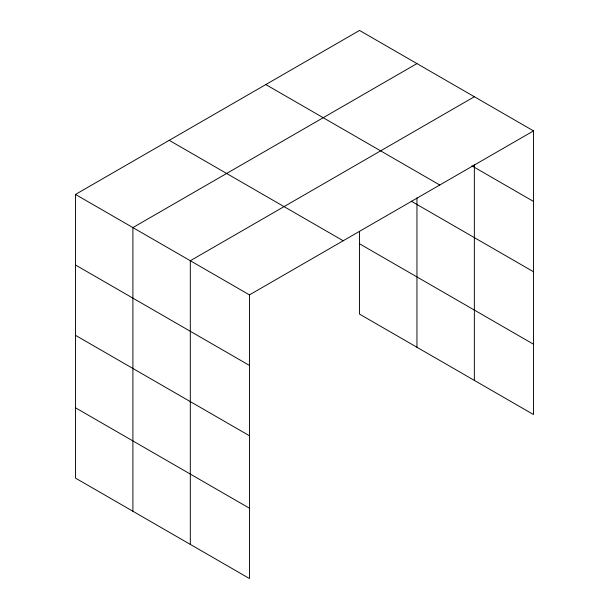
<?xml version="1.0" encoding="UTF-8"?>
<svg xmlns="http://www.w3.org/2000/svg" width="609" height="609" viewBox="0 0 609 609"><rect width="100%" height="100%" fill="white"/><g stroke="black" fill="none" stroke-linecap="round" stroke-linejoin="round"><path stroke-width="0.91" d="M75.486 194.446L249.462 294.885L249.462 578.55L75.486 478.111L75.486 194.446L359.538 30.45L533.514 130.889L533.514 414.554L359.538 314.115L359.538 231.549M416.952 63.595L132.899 227.591L132.899 511.255M474.358 96.74L190.312 260.736L190.312 544.4M249.462 294.885L533.514 130.889M471.899 165.869L533.514 201.442M265.806 84.567L439.774 185.014M411.212 201.16L533.514 271.766M359.538 243.783L533.514 344.23M169.226 140.329L343.194 240.768M75.486 264.991L249.462 365.438M75.486 335.323L249.462 435.762M75.486 407.779L249.462 508.226M474.358 164.468L474.358 380.404M416.952 197.818L416.952 347.259"/></g></svg>
